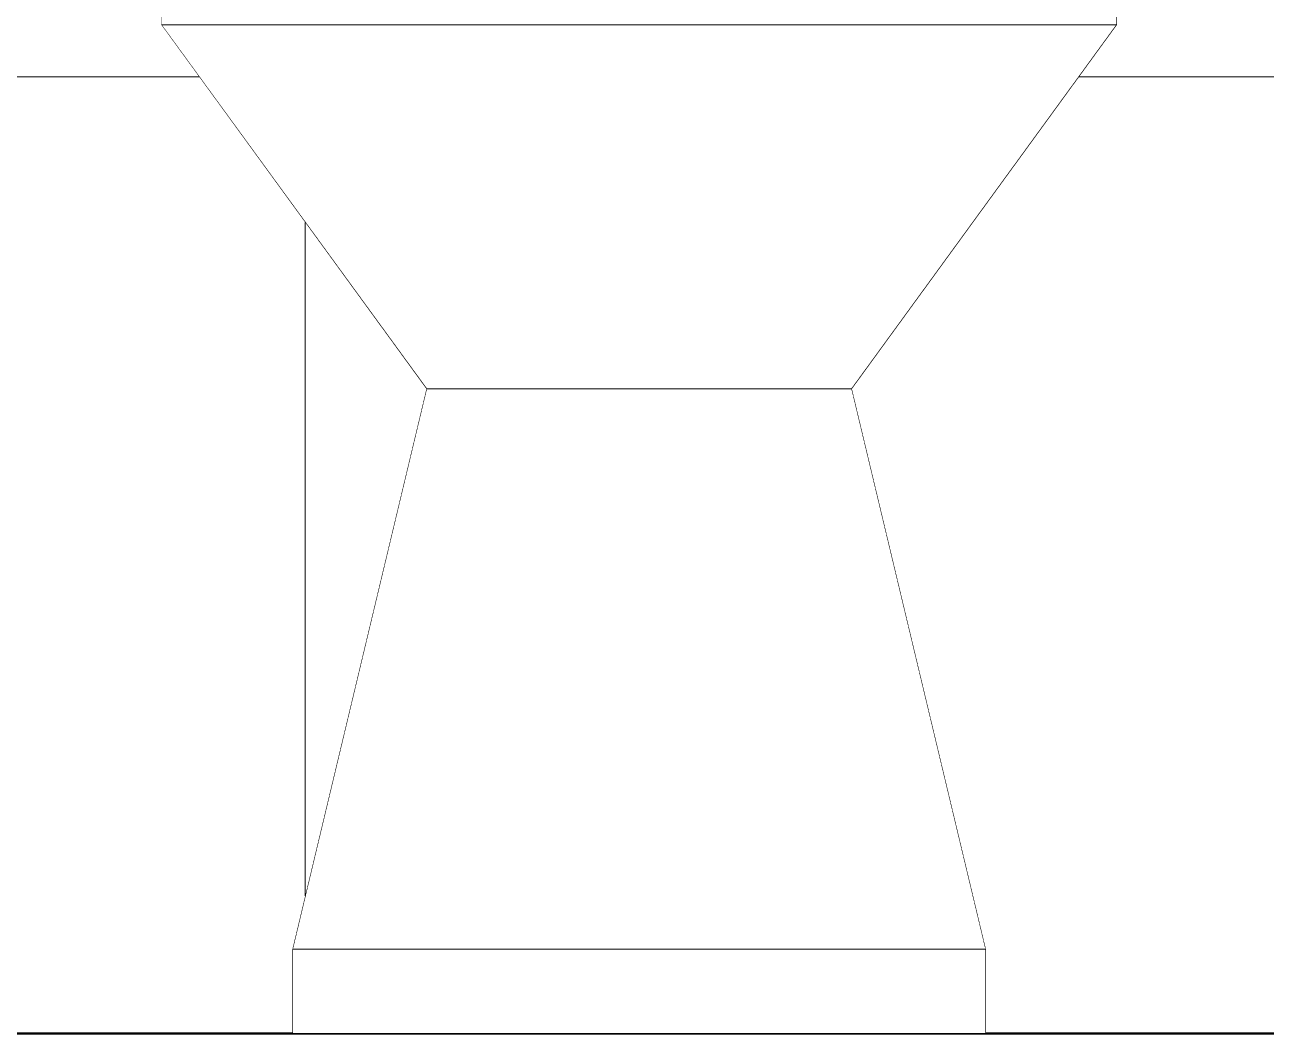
# Model space of a CAD drawing. Header units: metres. Extents: x -41 to 412, y -15 to 25.
# Drawn here: x 273.6745 to 274.1291, y -14.6206 to -14.2513 of the extents above; entities that cross this region are included whole.
import ezdxf

# ---------------------------------------------------------------- set-up
doc = ezdxf.new("R2010")
doc.units = ezdxf.units.M
doc.header["$MEASUREMENT"] = 0
doc.set_wipeout_variables(frame=1)
doc.linetypes.add('Wipeout_Contour', pattern=[1, 0, -1])
for name, color, linetype in [('Interior - Furniture', 7, 'Continuous'), ('Interior - Stair & Railing', 7, 'Continuous'), ('Structural - Bearing', 7, 'Continuous')]:
    doc.layers.add(name, color=color, linetype=linetype)

msp = doc.modelspace()

# ---------------------------------------------------------------- linework, layer by layer
at = {"layer": 'Structural - Bearing', "color": 7, "linetype": 'Continuous', "lineweight": 60}
msp.add_line((272.45699, -14.62055), (274.36699, -14.62055), dxfattribs=at)

# ---------------------------------------------------------------- next in the draw order: wipeouts: each hides what was drawn before it
at = {"color": 254, "linetype": 'Wipeout_Contour', "lineweight": 0, "ltscale": 1096.656304}
msp.add_wipeout([(273.7725, -14.62055), (273.77614, -14.62055), (273.77614, -14.58978), (273.7725, -14.58978)], dxfattribs=at).dxf.layer = 'Interior - Furniture'
at = {"color": 254, "linetype": 'Wipeout_Contour', "lineweight": 0, "ltscale": 1097.2185}
msp.add_wipeout([(273.89949, -14.62055), (273.93065, -14.62055), (273.93065, -14.58978), (273.89949, -14.58978)], dxfattribs=at).dxf.layer = 'Interior - Furniture'

# ---------------------------------------------------------------- next in the draw order: wipeouts: each hides what was drawn before it
at = {"color": 254, "linetype": 'Wipeout_Contour', "lineweight": 0, "ltscale": 1096.680389}
msp.add_wipeout([(273.77614, -14.62055), (273.78456, -14.62055), (273.78456, -14.58978), (273.77614, -14.58978)], dxfattribs=at).dxf.layer = 'Interior - Furniture'
at = {"color": 254, "linetype": 'Wipeout_Contour', "lineweight": 0, "ltscale": 1097.338211}
msp.add_wipeout([(273.93065, -14.62055), (273.95943, -14.62055), (273.95943, -14.58978), (273.93065, -14.58978)], dxfattribs=at).dxf.layer = 'Interior - Furniture'

# ---------------------------------------------------------------- next in the draw order: wipeouts: each hides what was drawn before it
at = {"color": 254, "linetype": 'Wipeout_Contour', "lineweight": 0, "ltscale": 1096.723277}
msp.add_wipeout([(273.78456, -14.62055), (273.79761, -14.62055), (273.79761, -14.58978), (273.78456, -14.58978)], dxfattribs=at).dxf.layer = 'Interior - Furniture'
at = {"color": 254, "linetype": 'Wipeout_Contour', "lineweight": 0, "ltscale": 1097.443992}
msp.add_wipeout([(273.95943, -14.58978), (273.95943, -14.62055), (273.98362, -14.62055), (273.98362, -14.58978)], dxfattribs=at).dxf.layer = 'Interior - Furniture'

# ---------------------------------------------------------------- next in the draw order: wipeouts: each hides what was drawn before it
at = {"color": 254, "linetype": 'Wipeout_Contour', "lineweight": 0, "ltscale": 1096.784779}
msp.add_wipeout([(273.79761, -14.62055), (273.81536, -14.62055), (273.81536, -14.58978), (273.79761, -14.58978)], dxfattribs=at).dxf.layer = 'Interior - Furniture'
at = {"color": 254, "linetype": 'Wipeout_Contour', "lineweight": 0, "ltscale": 1097.527738}
msp.add_wipeout([(273.98362, -14.62055), (274.00136, -14.62055), (274.00136, -14.58978), (273.98362, -14.58978)], dxfattribs=at).dxf.layer = 'Interior - Furniture'

# ---------------------------------------------------------------- next in the draw order: wipeouts: each hides what was drawn before it
at = {"color": 254, "linetype": 'Wipeout_Contour', "lineweight": 0, "ltscale": 1096.868528}
msp.add_wipeout([(273.81536, -14.58978), (273.81536, -14.62055), (273.83954, -14.62055), (273.83954, -14.58978)], dxfattribs=at).dxf.layer = 'Interior - Furniture'
at = {"color": 254, "linetype": 'Wipeout_Contour', "lineweight": 0, "ltscale": 1097.589238}
msp.add_wipeout([(274.00136, -14.62055), (274.01441, -14.62055), (274.01441, -14.58978), (274.00136, -14.58978)], dxfattribs=at).dxf.layer = 'Interior - Furniture'

# ---------------------------------------------------------------- next in the draw order: wipeouts: each hides what was drawn before it
at = {"color": 254, "linetype": 'Wipeout_Contour', "lineweight": 0, "ltscale": 1096.974309}
msp.add_wipeout([(273.83954, -14.62055), (273.86832, -14.62055), (273.86832, -14.58978), (273.83954, -14.58978)], dxfattribs=at).dxf.layer = 'Interior - Furniture'
at = {"color": 254, "linetype": 'Wipeout_Contour', "lineweight": 0, "ltscale": 1097.632125}
msp.add_wipeout([(274.01441, -14.62055), (274.02284, -14.62055), (274.02284, -14.58978), (274.01441, -14.58978)], dxfattribs=at).dxf.layer = 'Interior - Furniture'

# ---------------------------------------------------------------- next in the draw order: wipeouts: each hides what was drawn before it
at = {"color": 254, "linetype": 'Wipeout_Contour', "lineweight": 0, "ltscale": 1097.094022}
msp.add_wipeout([(273.86832, -14.62055), (273.89949, -14.62055), (273.89949, -14.58978), (273.86832, -14.58978)], dxfattribs=at).dxf.layer = 'Interior - Furniture'
at = {"color": 254, "linetype": 'Wipeout_Contour', "lineweight": 0, "ltscale": 1097.656208}
msp.add_wipeout([(274.02284, -14.62055), (274.02647, -14.62055), (274.02647, -14.58978), (274.02284, -14.58978)], dxfattribs=at).dxf.layer = 'Interior - Furniture'

# ---------------------------------------------------------------- next in the draw order: wipeouts: each hides what was drawn before it
at = {"color": 254, "linetype": 'Wipeout_Contour', "lineweight": 0, "ltscale": 822.899529}
msp.add_wipeout([(273.88178, -14.38465), (273.86832, -14.58978), (273.89949, -14.58978)], dxfattribs=at).dxf.layer = 'Interior - Furniture'
at = {"color": 254, "linetype": 'Wipeout_Contour', "lineweight": 0, "ltscale": 822.775662}
msp.add_wipeout([(274.02647, -14.58978), (273.97451, -14.38465), (274.02284, -14.58978)], dxfattribs=at).dxf.layer = 'Interior - Furniture'

# ---------------------------------------------------------------- next in the draw order: wipeouts: each hides what was drawn before it
at = {"color": 254, "linetype": 'Wipeout_Contour', "lineweight": 0, "ltscale": 822.356452}
msp.add_wipeout([(273.83954, -14.58978), (273.86832, -14.58978), (273.86542, -14.38465)], dxfattribs=at).dxf.layer = 'Interior - Furniture'
at = {"color": 254, "linetype": 'Wipeout_Contour', "lineweight": 0, "ltscale": 822.299536}
msp.add_wipeout([(273.88178, -14.38465), (273.89949, -14.58978), (273.89949, -14.38465)], dxfattribs=at).dxf.layer = 'Interior - Furniture'
at = {"color": 254, "linetype": 'Wipeout_Contour', "lineweight": 0, "ltscale": 823.539746}
msp.add_wipeout([(274.02647, -14.58978), (273.97741, -14.38465), (273.97451, -14.38465)], dxfattribs=at).dxf.layer = 'Interior - Furniture'

# ---------------------------------------------------------------- next in the draw order: linework, layer by layer
at = {"layer": 'Interior - Furniture', "color": 6, "linetype": 'Continuous', "lineweight": 20}
msp.add_line((274.02647, -14.62055), (274.02647, -14.58978), dxfattribs=at)

# ---------------------------------------------------------------- next in the draw order: wipeouts: each hides what was drawn before it
at = {"color": 254, "linetype": 'Wipeout_Contour', "lineweight": 0, "ltscale": 822.522724}
msp.add_wipeout([(273.85168, -14.38465), (273.81536, -14.58978), (273.83954, -14.58978)], dxfattribs=at).dxf.layer = 'Interior - Furniture'
at = {"color": 254, "linetype": 'Wipeout_Contour', "lineweight": 0, "ltscale": 823.055856}
msp.add_wipeout([(273.86542, -14.38465), (273.86832, -14.58978), (273.88178, -14.38465)], dxfattribs=at).dxf.layer = 'Interior - Furniture'
at = {"color": 254, "linetype": 'Wipeout_Contour', "lineweight": 0, "ltscale": 822.839921}
msp.add_wipeout([(274.02284, -14.58978), (273.96779, -14.38465), (274.01441, -14.58978)], dxfattribs=at).dxf.layer = 'Interior - Furniture'

# ---------------------------------------------------------------- next in the draw order: wipeouts: each hides what was drawn before it
at = {"color": 254, "linetype": 'Wipeout_Contour', "lineweight": 0, "ltscale": 822.705887}
msp.add_wipeout([(273.85168, -14.38465), (273.83954, -14.58978), (273.86542, -14.38465)], dxfattribs=at).dxf.layer = 'Interior - Furniture'
at = {"color": 254, "linetype": 'Wipeout_Contour', "lineweight": 0, "ltscale": 823.460286}
msp.add_wipeout([(274.02284, -14.58978), (273.97451, -14.38465), (273.96779, -14.38465)], dxfattribs=at).dxf.layer = 'Interior - Furniture'

# ---------------------------------------------------------------- next in the draw order: linework, layer by layer
at = {"layer": 'Interior - Furniture', "color": 6, "linetype": 'Continuous', "lineweight": 20}
msp.add_line((274.02284, -14.58978), (274.02647, -14.58978), dxfattribs=at)

# ---------------------------------------------------------------- next in the draw order: wipeouts: each hides what was drawn before it
at = {"color": 254, "linetype": 'Wipeout_Contour', "lineweight": 0, "ltscale": 822.732878}
msp.add_wipeout([(273.79761, -14.58978), (273.81536, -14.58978), (273.84159, -14.38465)], dxfattribs=at).dxf.layer = 'Interior - Furniture'
at = {"color": 254, "linetype": 'Wipeout_Contour', "lineweight": 0, "ltscale": 822.883721}
msp.add_wipeout([(274.01441, -14.58978), (273.95738, -14.38465), (274.00136, -14.58978)], dxfattribs=at).dxf.layer = 'Interior - Furniture'

# ---------------------------------------------------------------- next in the draw order: wipeouts: each hides what was drawn before it
at = {"color": 254, "linetype": 'Wipeout_Contour', "lineweight": 0, "ltscale": 822.404745}
msp.add_wipeout([(273.81536, -14.58978), (273.85168, -14.38465), (273.84159, -14.38465)], dxfattribs=at).dxf.layer = 'Interior - Furniture'
at = {"color": 254, "linetype": 'Wipeout_Contour', "lineweight": 0, "ltscale": 823.37442}
msp.add_wipeout([(274.01441, -14.58978), (273.96779, -14.38465), (273.95738, -14.38465)], dxfattribs=at).dxf.layer = 'Interior - Furniture'

# ---------------------------------------------------------------- next in the draw order: linework, layer by layer
at = {"layer": 'Interior - Furniture', "color": 6, "linetype": 'Continuous', "lineweight": 20}
msp.add_line((274.01441, -14.58978), (274.02284, -14.58978), dxfattribs=at)

# ---------------------------------------------------------------- next in the draw order: wipeouts: each hides what was drawn before it
at = {"color": 254, "linetype": 'Wipeout_Contour', "lineweight": 0, "ltscale": 822.815123}
msp.add_wipeout([(273.78456, -14.58978), (273.79761, -14.58978), (273.83118, -14.38465)], dxfattribs=at).dxf.layer = 'Interior - Furniture'
at = {"color": 254, "linetype": 'Wipeout_Contour', "lineweight": 0, "ltscale": 822.94216}
msp.add_wipeout([(274.00136, -14.58978), (273.94729, -14.38465), (273.98362, -14.58978)], dxfattribs=at).dxf.layer = 'Interior - Furniture'

# ---------------------------------------------------------------- next in the draw order: wipeouts: each hides what was drawn before it
at = {"color": 254, "linetype": 'Wipeout_Contour', "lineweight": 0, "ltscale": 822.325629}
msp.add_wipeout([(273.79761, -14.58978), (273.84159, -14.38465), (273.83118, -14.38465)], dxfattribs=at).dxf.layer = 'Interior - Furniture'
at = {"color": 254, "linetype": 'Wipeout_Contour', "lineweight": 0, "ltscale": 823.336923}
msp.add_wipeout([(274.00136, -14.58978), (273.95738, -14.38465), (273.94729, -14.38465)], dxfattribs=at).dxf.layer = 'Interior - Furniture'

# ---------------------------------------------------------------- next in the draw order: linework, layer by layer
at = {"layer": 'Interior - Furniture', "color": 6, "linetype": 'Continuous', "lineweight": 20}
for p, q in [((273.83954, -14.58978), (273.86832, -14.58978)), ((274.00136, -14.58978), (274.01441, -14.58978))]:
    msp.add_line(p, q, dxfattribs=at)

# ---------------------------------------------------------------- next in the draw order: wipeouts: each hides what was drawn before it
at = {"color": 254, "linetype": 'Wipeout_Contour', "lineweight": 0, "ltscale": 822.892356}
msp.add_wipeout([(273.77614, -14.58978), (273.78456, -14.58978), (273.82446, -14.38465)], dxfattribs=at).dxf.layer = 'Interior - Furniture'
at = {"color": 254, "linetype": 'Wipeout_Contour', "lineweight": 0, "ltscale": 823.04125}
msp.add_wipeout([(273.98362, -14.58978), (273.93355, -14.38465), (273.95943, -14.58978)], dxfattribs=at).dxf.layer = 'Interior - Furniture'

# ---------------------------------------------------------------- next in the draw order: wipeouts: each hides what was drawn before it
at = {"color": 254, "linetype": 'Wipeout_Contour', "lineweight": 0, "ltscale": 822.203098}
msp.add_wipeout([(273.78456, -14.58978), (273.83118, -14.38465), (273.82446, -14.38465)], dxfattribs=at).dxf.layer = 'Interior - Furniture'
at = {"color": 254, "linetype": 'Wipeout_Contour', "lineweight": 0, "ltscale": 823.207499}
msp.add_wipeout([(273.98362, -14.58978), (273.94729, -14.38465), (273.93355, -14.38465)], dxfattribs=at).dxf.layer = 'Interior - Furniture'

# ---------------------------------------------------------------- next in the draw order: linework, layer by layer
at = {"layer": 'Interior - Furniture', "color": 6, "linetype": 'Continuous', "lineweight": 20}
msp.add_line((273.98362, -14.58978), (274.00136, -14.58978), dxfattribs=at)

# ---------------------------------------------------------------- next in the draw order: wipeouts: each hides what was drawn before it
at = {"color": 254, "linetype": 'Wipeout_Contour', "lineweight": 0, "ltscale": 822.977557}
msp.add_wipeout([(273.7725, -14.58978), (273.77614, -14.58978), (273.82157, -14.38465)], dxfattribs=at).dxf.layer = 'Interior - Furniture'
at = {"color": 254, "linetype": 'Wipeout_Contour', "lineweight": 0, "ltscale": 823.170032}
msp.add_wipeout([(273.9172, -14.38465), (273.93065, -14.58978), (273.95943, -14.58978)], dxfattribs=at).dxf.layer = 'Interior - Furniture'

# ---------------------------------------------------------------- next in the draw order: linework, layer by layer
at = {"layer": 'Interior - Furniture', "color": 6, "linetype": 'Continuous', "lineweight": 20}
msp.add_line((273.7725, -14.62055), (273.7725, -14.58978), dxfattribs=at)

# ---------------------------------------------------------------- next in the draw order: wipeouts: each hides what was drawn before it
at = {"color": 254, "linetype": 'Wipeout_Contour', "lineweight": 0, "ltscale": 822.101002}
msp.add_wipeout([(273.77614, -14.58978), (273.82446, -14.38465), (273.82157, -14.38465)], dxfattribs=at).dxf.layer = 'Interior - Furniture'
at = {"color": 254, "linetype": 'Wipeout_Contour', "lineweight": 0, "ltscale": 823.04073}
msp.add_wipeout([(273.93355, -14.38465), (273.9172, -14.38465), (273.95943, -14.58978)], dxfattribs=at).dxf.layer = 'Interior - Furniture'

# ---------------------------------------------------------------- next in the draw order: linework, layer by layer
at = {"layer": 'Interior - Furniture', "color": 6, "linetype": 'Continuous', "lineweight": 20}
for p, q in [((273.7725, -14.58978), (273.77614, -14.58978)), ((273.77614, -14.58978), (273.78456, -14.58978)), ((273.78456, -14.58978), (273.79761, -14.58978)), ((273.79761, -14.58978), (273.81536, -14.58978)), ((273.81536, -14.58978), (273.83954, -14.58978)), ((273.95943, -14.58978), (273.98362, -14.58978))]:
    msp.add_line(p, q, dxfattribs=at)

# ---------------------------------------------------------------- next in the draw order: wipeouts: each hides what was drawn before it
at = {"color": 254, "linetype": 'Wipeout_Contour', "lineweight": 0, "ltscale": 822.059188}
msp.add_wipeout([(273.82446, -14.38465), (273.72883, -14.25132), (273.82157, -14.38465)], dxfattribs=at).dxf.layer = 'Interior - Furniture'
at = {"color": 254, "linetype": 'Wipeout_Contour', "lineweight": 0, "ltscale": 823.4106}
msp.add_wipeout([(273.89949, -14.38465), (273.89949, -14.58978), (273.93065, -14.58978)], dxfattribs=at).dxf.layer = 'Interior - Furniture'

# ---------------------------------------------------------------- next in the draw order: wipeouts: each hides what was drawn before it
at = {"color": 254, "linetype": 'Wipeout_Contour', "lineweight": 0, "ltscale": 822.823744}
msp.add_wipeout([(273.72448, -14.25132), (273.82157, -14.38465), (273.72883, -14.25132)], dxfattribs=at).dxf.layer = 'Interior - Furniture'
at = {"color": 254, "linetype": 'Wipeout_Contour', "lineweight": 0, "ltscale": 822.797176}
msp.add_wipeout([(273.9172, -14.38465), (273.89949, -14.38465), (273.93065, -14.58978)], dxfattribs=at).dxf.layer = 'Interior - Furniture'

# ---------------------------------------------------------------- next in the draw order: linework, layer by layer
at = {"layer": 'Interior - Furniture', "color": 6, "linetype": 'Continuous', "lineweight": 20}
for p, q in [((273.86832, -14.58978), (273.89949, -14.58978)), ((273.89949, -14.58978), (273.93065, -14.58978)), ((273.93065, -14.58978), (273.95943, -14.58978))]:
    msp.add_line(p, q, dxfattribs=at)

# ---------------------------------------------------------------- next in the draw order: wipeouts: each hides what was drawn before it
at = {"color": 254, "linetype": 'Wipeout_Contour', "lineweight": 0, "ltscale": 822.121355}
msp.add_wipeout([(273.83118, -14.38465), (273.73893, -14.25132), (273.82446, -14.38465)], dxfattribs=at).dxf.layer = 'Interior - Furniture'
at = {"color": 254, "linetype": 'Wipeout_Contour', "lineweight": 0, "ltscale": 823.245576}
msp.add_wipeout([(273.9172, -14.38465), (273.93355, -14.38465), (273.98476, -14.25132)], dxfattribs=at).dxf.layer = 'Interior - Furniture'

# ---------------------------------------------------------------- next in the draw order: wipeouts: each hides what was drawn before it
at = {"color": 254, "linetype": 'Wipeout_Contour', "lineweight": 0, "ltscale": 822.780418}
msp.add_wipeout([(273.72883, -14.25132), (273.82446, -14.38465), (273.73893, -14.25132)], dxfattribs=at).dxf.layer = 'Interior - Furniture'
at = {"color": 254, "linetype": 'Wipeout_Contour', "lineweight": 0, "ltscale": 823.044924}
msp.add_wipeout([(273.94382, -14.25132), (273.9172, -14.38465), (273.98476, -14.25132)], dxfattribs=at).dxf.layer = 'Interior - Furniture'

# ---------------------------------------------------------------- next in the draw order: wipeouts: each hides what was drawn before it
at = {"color": 254, "linetype": 'Wipeout_Contour', "lineweight": 0, "ltscale": 1096.388221}
msp.add_wipeout([(273.72448, -14.25132), (273.72883, -14.25132), (273.72883, -14.22055), (273.72448, -14.22055)], dxfattribs=at).dxf.layer = 'Interior - Furniture'
at = {"color": 254, "linetype": 'Wipeout_Contour', "lineweight": 0, "ltscale": 822.200753}
msp.add_wipeout([(273.84159, -14.38465), (273.75456, -14.25132), (273.83118, -14.38465)], dxfattribs=at).dxf.layer = 'Interior - Furniture'
at = {"color": 254, "linetype": 'Wipeout_Contour', "lineweight": 0, "ltscale": 823.391389}
msp.add_wipeout([(274.01917, -14.25132), (273.93355, -14.38465), (273.94729, -14.38465)], dxfattribs=at).dxf.layer = 'Interior - Furniture'

# ---------------------------------------------------------------- next in the draw order: linework, layer by layer
at = {"layer": 'Interior - Furniture', "color": 6, "linetype": 'Continuous', "lineweight": 20}
msp.add_line((273.72448, -14.25132), (273.72448, -14.22055), dxfattribs=at)

# ---------------------------------------------------------------- next in the draw order: wipeouts: each hides what was drawn before it
at = {"color": 254, "linetype": 'Wipeout_Contour', "lineweight": 0, "ltscale": 822.749023}
msp.add_wipeout([(273.73893, -14.25132), (273.83118, -14.38465), (273.75456, -14.25132)], dxfattribs=at).dxf.layer = 'Interior - Furniture'
at = {"color": 254, "linetype": 'Wipeout_Contour', "lineweight": 0, "ltscale": 822.932714}
msp.add_wipeout([(273.98476, -14.25132), (273.93355, -14.38465), (274.01917, -14.25132)], dxfattribs=at).dxf.layer = 'Interior - Furniture'

# ---------------------------------------------------------------- next in the draw order: wipeouts: each hides what was drawn before it
at = {"color": 254, "linetype": 'Wipeout_Contour', "lineweight": 0, "ltscale": 1096.417079}
msp.add_wipeout([(273.72883, -14.25132), (273.73893, -14.25132), (273.73893, -14.22055), (273.72883, -14.22055)], dxfattribs=at).dxf.layer = 'Interior - Furniture'
at = {"color": 254, "linetype": 'Wipeout_Contour', "lineweight": 0, "ltscale": 822.267109}
msp.add_wipeout([(273.77981, -14.25132), (273.84159, -14.38465), (273.85168, -14.38465)], dxfattribs=at).dxf.layer = 'Interior - Furniture'
at = {"color": 254, "linetype": 'Wipeout_Contour', "lineweight": 0, "ltscale": 823.497016}
msp.add_wipeout([(273.94729, -14.38465), (273.95738, -14.38465), (274.04441, -14.25132)], dxfattribs=at).dxf.layer = 'Interior - Furniture'

# ---------------------------------------------------------------- next in the draw order: linework, layer by layer
at = {"layer": 'Interior - Furniture', "color": 6, "linetype": 'Continuous', "lineweight": 20}
msp.add_line((273.72448, -14.25132), (273.72883, -14.25132), dxfattribs=at)

# ---------------------------------------------------------------- next in the draw order: wipeouts: each hides what was drawn before it
at = {"color": 254, "linetype": 'Wipeout_Contour', "lineweight": 0, "ltscale": 822.679776}
msp.add_wipeout([(273.77981, -14.25132), (273.75456, -14.25132), (273.84159, -14.38465)], dxfattribs=at).dxf.layer = 'Interior - Furniture'
at = {"color": 254, "linetype": 'Wipeout_Contour', "lineweight": 0, "ltscale": 822.864245}
msp.add_wipeout([(274.01917, -14.25132), (273.94729, -14.38465), (274.04441, -14.25132)], dxfattribs=at).dxf.layer = 'Interior - Furniture'

# ---------------------------------------------------------------- next in the draw order: wipeouts: each hides what was drawn before it
at = {"color": 254, "linetype": 'Wipeout_Contour', "lineweight": 0, "ltscale": 1096.468465}
msp.add_wipeout([(273.73893, -14.25132), (273.75456, -14.25132), (273.75456, -14.22055), (273.73893, -14.22055)], dxfattribs=at).dxf.layer = 'Interior - Furniture'
at = {"color": 254, "linetype": 'Wipeout_Contour', "lineweight": 0, "ltscale": 822.453187}
msp.add_wipeout([(273.86542, -14.38465), (273.81421, -14.25132), (273.85168, -14.38465)], dxfattribs=at).dxf.layer = 'Interior - Furniture'
at = {"color": 254, "linetype": 'Wipeout_Contour', "lineweight": 0, "ltscale": 823.535539}
msp.add_wipeout([(273.95738, -14.38465), (273.96779, -14.38465), (274.06004, -14.25132)], dxfattribs=at).dxf.layer = 'Interior - Furniture'

# ---------------------------------------------------------------- next in the draw order: linework, layer by layer
at = {"layer": 'Interior - Furniture', "color": 6, "linetype": 'Continuous', "lineweight": 20}
msp.add_line((273.72883, -14.25132), (273.73893, -14.25132), dxfattribs=at)

# ---------------------------------------------------------------- next in the draw order: wipeouts: each hides what was drawn before it
at = {"color": 254, "linetype": 'Wipeout_Contour', "lineweight": 0, "ltscale": 822.560975}
msp.add_wipeout([(273.81421, -14.25132), (273.77981, -14.25132), (273.85168, -14.38465)], dxfattribs=at).dxf.layer = 'Interior - Furniture'
at = {"color": 254, "linetype": 'Wipeout_Contour', "lineweight": 0, "ltscale": 822.86947}
msp.add_wipeout([(273.85515, -14.25132), (273.86542, -14.38465), (273.88178, -14.38465)], dxfattribs=at).dxf.layer = 'Interior - Furniture'
at = {"color": 254, "linetype": 'Wipeout_Contour', "lineweight": 0, "ltscale": 822.807602}
msp.add_wipeout([(273.95738, -14.38465), (274.06004, -14.25132), (274.04441, -14.25132)], dxfattribs=at).dxf.layer = 'Interior - Furniture'

# ---------------------------------------------------------------- next in the draw order: linework, layer by layer
at = {"layer": 'Interior - Furniture', "color": 6, "linetype": 'Continuous', "lineweight": 20}
msp.add_line((273.95738, -14.38465), (273.94729, -14.38465), dxfattribs=at)

# ---------------------------------------------------------------- next in the draw order: wipeouts: each hides what was drawn before it
at = {"color": 254, "linetype": 'Wipeout_Contour', "lineweight": 0, "ltscale": 1096.550111}
msp.add_wipeout([(273.75456, -14.22055), (273.75456, -14.25132), (273.77981, -14.25132), (273.77981, -14.22055)], dxfattribs=at).dxf.layer = 'Interior - Furniture'
at = {"color": 254, "linetype": 'Wipeout_Contour', "lineweight": 0, "ltscale": 822.329662}
msp.add_wipeout([(273.85515, -14.25132), (273.81421, -14.25132), (273.86542, -14.38465)], dxfattribs=at).dxf.layer = 'Interior - Furniture'
at = {"color": 254, "linetype": 'Wipeout_Contour', "lineweight": 0, "ltscale": 822.334216}
msp.add_wipeout([(273.89949, -14.25132), (273.88178, -14.38465), (273.89949, -14.38465)], dxfattribs=at).dxf.layer = 'Interior - Furniture'
at = {"color": 254, "linetype": 'Wipeout_Contour', "lineweight": 0, "ltscale": 823.598395}
msp.add_wipeout([(273.96779, -14.38465), (273.97451, -14.38465), (274.07014, -14.25132)], dxfattribs=at).dxf.layer = 'Interior - Furniture'

# ---------------------------------------------------------------- next in the draw order: linework, layer by layer
at = {"layer": 'Interior - Furniture', "color": 6, "linetype": 'Continuous', "lineweight": 20}
for p, q in [((273.73893, -14.25132), (273.75456, -14.25132)), ((273.7725, -14.58978), (273.82157, -14.38465)), ((273.82446, -14.38465), (273.82157, -14.38465)), ((273.83118, -14.38465), (273.82446, -14.38465)), ((273.84159, -14.38465), (273.83118, -14.38465)), ((273.85168, -14.38465), (273.84159, -14.38465))]:
    msp.add_line(p, q, dxfattribs=at)

# ---------------------------------------------------------------- next in the draw order: wipeouts: each hides what was drawn before it
at = {"color": 254, "linetype": 'Wipeout_Contour', "lineweight": 0, "ltscale": 1096.66926}
msp.add_wipeout([(273.77981, -14.25132), (273.81421, -14.25132), (273.81421, -14.22055), (273.77981, -14.22055)], dxfattribs=at).dxf.layer = 'Interior - Furniture'
at = {"color": 254, "linetype": 'Wipeout_Contour', "lineweight": 0, "ltscale": 822.629751}
msp.add_wipeout([(273.89949, -14.25132), (273.85515, -14.25132), (273.88178, -14.38465)], dxfattribs=at).dxf.layer = 'Interior - Furniture'
at = {"color": 254, "linetype": 'Wipeout_Contour', "lineweight": 0, "ltscale": 822.790106}
msp.add_wipeout([(273.96779, -14.38465), (274.07014, -14.25132), (274.06004, -14.25132)], dxfattribs=at).dxf.layer = 'Interior - Furniture'

# ---------------------------------------------------------------- next in the draw order: linework, layer by layer
at = {"layer": 'Interior - Furniture', "color": 6, "linetype": 'Continuous', "lineweight": 20}
for p, q in [((273.75456, -14.25132), (273.77981, -14.25132)), ((273.86542, -14.38465), (273.85168, -14.38465)), ((273.88178, -14.38465), (273.86542, -14.38465)), ((273.96779, -14.38465), (273.95738, -14.38465))]:
    msp.add_line(p, q, dxfattribs=at)

# ---------------------------------------------------------------- next in the draw order: wipeouts: each hides what was drawn before it
at = {"color": 254, "linetype": 'Wipeout_Contour', "lineweight": 0, "ltscale": 1096.819752}
msp.add_wipeout([(273.81421, -14.25132), (273.85515, -14.25132), (273.85515, -14.22055), (273.81421, -14.22055)], dxfattribs=at).dxf.layer = 'Interior - Furniture'
at = {"color": 254, "linetype": 'Wipeout_Contour', "lineweight": 0, "ltscale": 823.013501}
msp.add_wipeout([(273.89949, -14.38465), (273.9172, -14.38465), (273.94382, -14.25132)], dxfattribs=at).dxf.layer = 'Interior - Furniture'
at = {"color": 254, "linetype": 'Wipeout_Contour', "lineweight": 0, "ltscale": 823.64897}
msp.add_wipeout([(273.97451, -14.38465), (273.97741, -14.38465), (274.07449, -14.25132)], dxfattribs=at).dxf.layer = 'Interior - Furniture'

# ---------------------------------------------------------------- next in the draw order: linework, layer by layer
at = {"layer": 'Interior - Furniture', "color": 6, "linetype": 'Continuous', "lineweight": 20}
for p, q in [((273.82157, -14.38465), (273.72448, -14.25132)), ((273.77981, -14.25132), (273.81421, -14.25132))]:
    msp.add_line(p, q, dxfattribs=at)

# ---------------------------------------------------------------- next in the draw order: wipeouts: each hides what was drawn before it
at = {"color": 254, "linetype": 'Wipeout_Contour', "lineweight": 0, "ltscale": 823.335648}
msp.add_wipeout([(273.89949, -14.25132), (273.89949, -14.38465), (273.94382, -14.25132)], dxfattribs=at).dxf.layer = 'Interior - Furniture'
at = {"color": 254, "linetype": 'Wipeout_Contour', "lineweight": 0, "ltscale": 822.756228}
msp.add_wipeout([(273.97451, -14.38465), (274.07449, -14.25132), (274.07014, -14.25132)], dxfattribs=at).dxf.layer = 'Interior - Furniture'

# ---------------------------------------------------------------- next in the draw order: linework, layer by layer
at = {"layer": 'Interior - Furniture', "color": 6, "linetype": 'Continuous', "lineweight": 20}
for p, q in [((273.89949, -14.38465), (273.88178, -14.38465)), ((273.9172, -14.38465), (273.89949, -14.38465)), ((273.93355, -14.38465), (273.9172, -14.38465)), ((273.94729, -14.38465), (273.93355, -14.38465)), ((273.97451, -14.38465), (273.96779, -14.38465)), ((273.97741, -14.38465), (273.97451, -14.38465)), ((274.02647, -14.58978), (273.97741, -14.38465))]:
    msp.add_line(p, q, dxfattribs=at)

# ---------------------------------------------------------------- next in the draw order: wipeouts: each hides what was drawn before it
at = {"color": 254, "linetype": 'Wipeout_Contour', "lineweight": 0, "ltscale": 1096.990065}
msp.add_wipeout([(273.85515, -14.25132), (273.89949, -14.25132), (273.89949, -14.22055), (273.85515, -14.22055)], dxfattribs=at).dxf.layer = 'Interior - Furniture'

# ---------------------------------------------------------------- next in the draw order: linework, layer by layer
at = {"layer": 'Interior - Furniture', "color": 6, "linetype": 'Continuous', "lineweight": 20}
msp.add_line((273.81421, -14.25132), (273.85515, -14.25132), dxfattribs=at)

# ---------------------------------------------------------------- next in the draw order: wipeouts: each hides what was drawn before it
at = {"color": 254, "linetype": 'Wipeout_Contour', "lineweight": 0, "ltscale": 1097.167159}
msp.add_wipeout([(273.89949, -14.25132), (273.94382, -14.25132), (273.94382, -14.22055), (273.89949, -14.22055)], dxfattribs=at).dxf.layer = 'Interior - Furniture'

# ---------------------------------------------------------------- next in the draw order: linework, layer by layer
at = {"layer": 'Interior - Furniture', "color": 6, "linetype": 'Continuous', "lineweight": 20}
msp.add_line((273.85515, -14.25132), (273.89949, -14.25132), dxfattribs=at)

# ---------------------------------------------------------------- next in the draw order: wipeouts: each hides what was drawn before it
at = {"color": 254, "linetype": 'Wipeout_Contour', "lineweight": 0, "ltscale": 1097.337472}
msp.add_wipeout([(273.94382, -14.25132), (273.98476, -14.25132), (273.98476, -14.22055), (273.94382, -14.22055)], dxfattribs=at).dxf.layer = 'Interior - Furniture'

# ---------------------------------------------------------------- next in the draw order: linework, layer by layer
at = {"layer": 'Interior - Furniture', "color": 6, "linetype": 'Continuous', "lineweight": 20}
msp.add_line((273.89949, -14.25132), (273.94382, -14.25132), dxfattribs=at)

# ---------------------------------------------------------------- next in the draw order: wipeouts: each hides what was drawn before it
at = {"color": 254, "linetype": 'Wipeout_Contour', "lineweight": 0, "ltscale": 1097.487961}
msp.add_wipeout([(273.98476, -14.25132), (274.01917, -14.25132), (274.01917, -14.22055), (273.98476, -14.22055)], dxfattribs=at).dxf.layer = 'Interior - Furniture'

# ---------------------------------------------------------------- next in the draw order: linework, layer by layer
at = {"layer": 'Interior - Furniture', "color": 6, "linetype": 'Continuous', "lineweight": 20}
msp.add_line((273.94382, -14.25132), (273.98476, -14.25132), dxfattribs=at)

# ---------------------------------------------------------------- next in the draw order: wipeouts: each hides what was drawn before it
at = {"color": 254, "linetype": 'Wipeout_Contour', "lineweight": 0, "ltscale": 1097.607106}
msp.add_wipeout([(274.01917, -14.22055), (274.01917, -14.25132), (274.04441, -14.25132), (274.04441, -14.22055)], dxfattribs=at).dxf.layer = 'Interior - Furniture'

# ---------------------------------------------------------------- next in the draw order: linework, layer by layer
at = {"layer": 'Interior - Furniture', "color": 6, "linetype": 'Continuous', "lineweight": 20}
msp.add_line((273.98476, -14.25132), (274.01917, -14.25132), dxfattribs=at)

# ---------------------------------------------------------------- next in the draw order: wipeouts: each hides what was drawn before it
at = {"color": 254, "linetype": 'Wipeout_Contour', "lineweight": 0, "ltscale": 1097.688751}
msp.add_wipeout([(274.04441, -14.25132), (274.06004, -14.25132), (274.06004, -14.22055), (274.04441, -14.22055)], dxfattribs=at).dxf.layer = 'Interior - Furniture'

# ---------------------------------------------------------------- next in the draw order: linework, layer by layer
at = {"layer": 'Interior - Furniture', "color": 6, "linetype": 'Continuous', "lineweight": 20}
msp.add_line((274.01917, -14.25132), (274.04441, -14.25132), dxfattribs=at)

# ---------------------------------------------------------------- next in the draw order: wipeouts: each hides what was drawn before it
at = {"color": 254, "linetype": 'Wipeout_Contour', "lineweight": 0, "ltscale": 1097.740136}
msp.add_wipeout([(274.06004, -14.25132), (274.07014, -14.25132), (274.07014, -14.22055), (274.06004, -14.22055)], dxfattribs=at).dxf.layer = 'Interior - Furniture'

# ---------------------------------------------------------------- next in the draw order: linework, layer by layer
at = {"layer": 'Interior - Furniture', "color": 6, "linetype": 'Continuous', "lineweight": 20}
msp.add_line((274.04441, -14.25132), (274.06004, -14.25132), dxfattribs=at)

# ---------------------------------------------------------------- next in the draw order: wipeouts: each hides what was drawn before it
at = {"color": 254, "linetype": 'Wipeout_Contour', "lineweight": 0, "ltscale": 1097.76899}
msp.add_wipeout([(274.07014, -14.25132), (274.07449, -14.25132), (274.07449, -14.22055), (274.07014, -14.22055)], dxfattribs=at).dxf.layer = 'Interior - Furniture'

# ---------------------------------------------------------------- next in the draw order: linework, layer by layer
at = {"layer": 'Interior - Furniture', "color": 6, "linetype": 'Continuous', "lineweight": 20}
for p, q in [((274.07449, -14.25132), (274.07449, -14.22055)), ((273.97741, -14.38465), (274.07449, -14.25132)), ((274.06004, -14.25132), (274.07014, -14.25132)), ((274.07014, -14.25132), (274.07449, -14.25132))]:
    msp.add_line(p, q, dxfattribs=at)

# ---------------------------------------------------------------- next in the draw order: wipeouts: each hides what was drawn before it
at = {"color": 254, "linetype": 'Wipeout_Contour', "lineweight": 0, "ltscale": 7129.812756}
msp.add_wipeout([(274.36699, -13.42055), (273.33699, -13.42055), (273.33699, -14.62055), (273.7725, -14.62055), (273.7725, -14.58978), (273.82157, -14.38465), (273.72448, -14.25132), (273.72448, -14.22055), (273.71967, -14.22055), (273.68199, -13.92055), (273.88449, -13.92055), (273.88449, -13.91055), (273.91449, -13.91055), (273.91449, -13.92055), (274.11699, -13.92055), (274.07931, -14.22055), (274.07449, -14.22055), (274.07449, -14.25132), (273.97741, -14.38465), (274.02647, -14.58978), (274.02647, -14.62055), (274.36699, -14.62055), (274.36699, -13.74555), (274.30217, -13.74555), (274.30217, -13.69555), (274.36699, -13.69555)], dxfattribs=at).dxf.layer = 'Interior - Stair & Railing'

# ---------------------------------------------------------------- next in the draw order: hatches: boundary and pattern name
at = {"layer": 'Interior - Stair & Railing', "linetype": 'Continuous', "lineweight": 13}
h = msp.add_hatch(dxfattribs=at)
h.set_pattern_fill('GRID_20X35_0001', color=171, style=0, pattern_type=2)
h.set_pattern_definition([(180, (274.377, -14.62055), (0, 0.35), []), (90, (274.37699, -14.62055), (0.2, 0), [])])
h.paths.add_polyline_path([(274.36699, -13.42055), (273.33699, -13.42055), (273.33699, -14.62055), (273.7725, -14.62055), (273.7725, -14.58978), (273.82157, -14.38465), (273.72448, -14.25132), (273.72448, -14.22055), (273.71967, -14.22055), (273.68199, -13.92055), (273.88449, -13.92055), (273.88449, -13.91055), (273.91449, -13.91055), (273.91449, -13.92055), (274.11699, -13.92055), (274.07931, -14.22055), (274.07449, -14.22055), (274.07449, -14.25132), (273.97741, -14.38465), (274.02647, -14.58978), (274.02647, -14.62055), (274.36699, -14.62055), (274.36699, -13.74555), (274.30217, -13.74555), (274.30217, -13.69555), (274.36699, -13.69555)])

doc.saveas('drawing.dxf')
